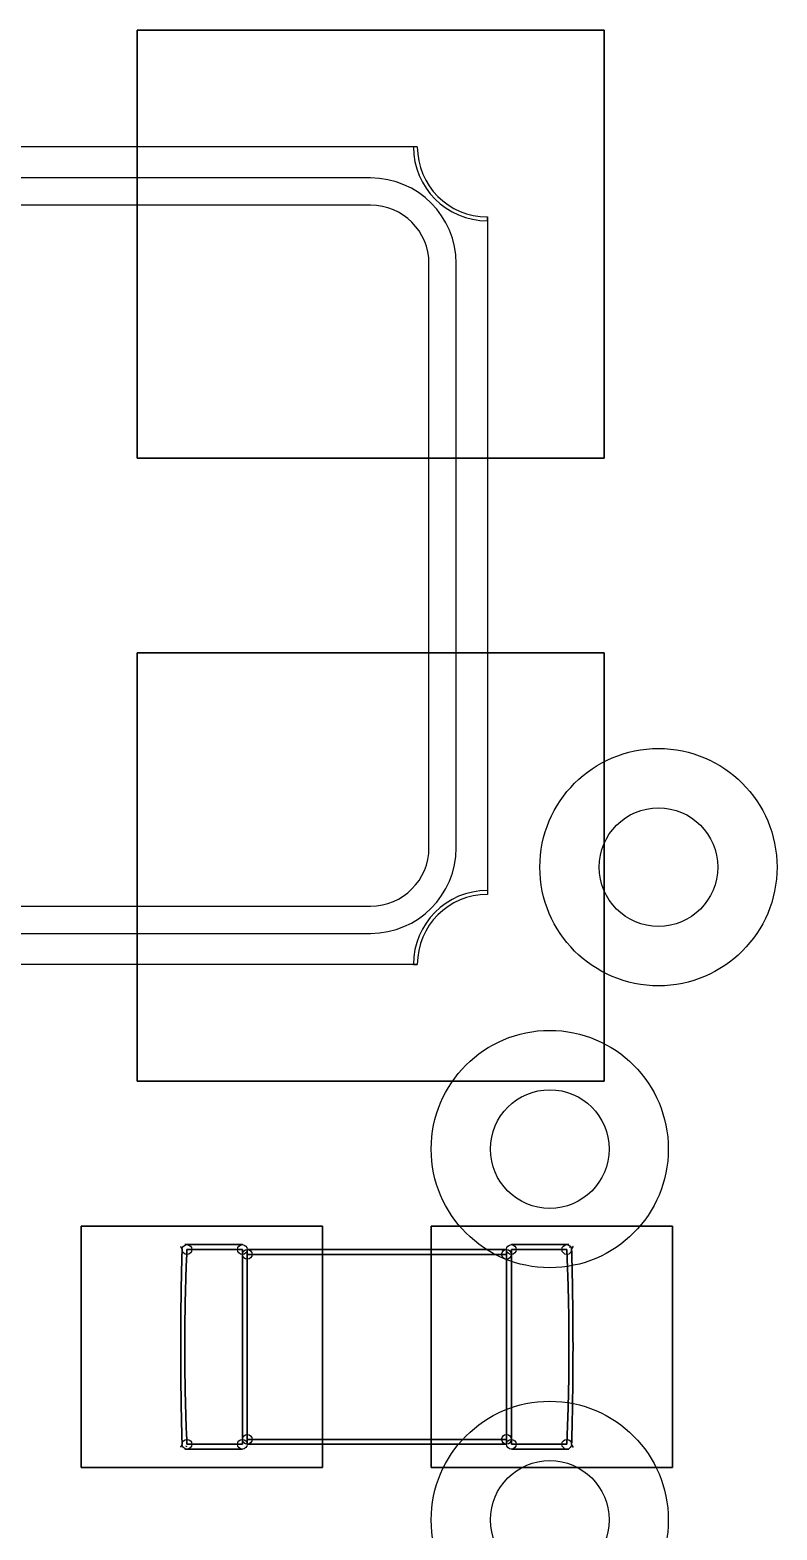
# Model space of a CAD drawing. Extents: x -14 to 27.9, y 0 to 17.8.
# Drawn here: x 21.587 to 23.508, y 11.087 to 14.939 of the extents above; entities that cross this region are included whole.
import ezdxf

# ---------------------------------------------------------------- set-up
doc = ezdxf.new("R2010")
doc.units = 0
doc.layers.add('Feature', color=7, linetype='CONTINUOUS')

msp = doc.modelspace()

# ---------------------------------------------------------------- linework, layer by layer
at = {"layer": 'Feature'}
for p, q in [((21.863, 14.939, 0.000305), (23.063, 14.939, 0.000305)), ((21.863, 13.839, 0.000305), (21.863, 14.939, 0.000305)), ((21.863, 13.839, 0.000305), (21.863, 14.939, 0.000305)), ((21.863, 14.939, 0.001305), (21.863, 13.839, 0.001305)), ((21.863, 14.939, 0.000305), (21.863, 14.939, 0.001305)), ((21.863, 14.939, 0.000305), (23.063, 14.939, 0.000305)), ((21.863, 14.939, 0.000305), (21.863, 14.939, 0.001305)), ((23.063, 14.939, 0.001305), (21.863, 14.939, 0.001305)), ((23.063, 14.939, 0.001305), (21.863, 14.939, 0.001305)), ((21.863, 14.939, 0.001305), (21.863, 13.839, 0.001305)), ((21.863, 13.839, 0.000305), (21.863, 14.939, 0.000305)), ((21.863, 14.939, 0.000305), (23.063, 14.939, 0.000305)), ((23.063, 14.939, 0.000305), (23.063, 13.839, 0.000305)), ((23.063, 14.939, 0.000305), (23.063, 14.939, 0.001305)), ((23.063, 14.939, 0.000305), (23.063, 13.839, 0.000305)), ((23.063, 14.939, 0.000305), (23.063, 14.939, 0.001305)), ((23.063, 13.839, 0.001305), (23.063, 14.939, 0.001305)), ((23.063, 13.839, 0.001305), (23.063, 14.939, 0.001305)), ((23.063, 14.939, 0.000305), (23.063, 13.839, 0.000305)), ((22.583, 14.639), (20.343, 14.639)), ((22.583, 14.639), (20.343, 14.639)), ((22.573, 14.639, 0.35), (20.353, 14.639, 0.35)), ((22.573, 14.639, 0.35), (20.353, 14.639, 0.35)), ((22.573, 14.639, 0.15), (22.573, 14.639, 0.35)), ((22.583, 14.639, 0.15), (22.573, 14.639, 0.15)), ((22.583, 14.639, 0.15), (22.573, 14.639, 0.15)), ((22.573, 14.639, 0.15), (22.573, 14.639, 0.35)), ((22.583, 14.639, 0.15), (22.583, 14.639)), ((22.583, 14.639, 0.15), (22.583, 14.639)), ((22.463, 14.559, 0.45), (20.463, 14.559, 0.45)), ((22.463, 14.559, 0.35), (20.463, 14.559, 0.35)), ((22.463, 14.559, 0.35), (20.463, 14.559, 0.35)), ((22.463, 14.559, 0.45), (20.463, 14.559, 0.45)), ((22.463, 14.559, 0.35), (22.463, 14.559, 0.45)), ((22.463, 14.559, 0.35), (22.463, 14.559, 0.45)), ((22.463, 14.489, 0.45), (20.463, 14.489, 0.45)), ((22.463, 14.489, 0.55), (20.463, 14.489, 0.55)), ((22.463, 14.489, 0.45), (20.463, 14.489, 0.45)), ((22.463, 14.489, 0.55), (20.463, 14.489, 0.55)), ((22.463, 14.489, 0.45), (22.463, 14.489, 0.55)), ((22.463, 14.489, 0.45), (22.463, 14.489, 0.55)), ((22.763, 14.459), (22.763, 12.719)), ((22.763, 14.459, 0.15), (22.763, 14.459)), ((22.763, 14.459), (22.763, 12.719)), ((22.763, 14.459, 0.15), (22.763, 14.459)), ((22.763, 14.449, 0.15), (22.763, 14.459, 0.15)), ((22.763, 14.449, 0.15), (22.763, 14.459, 0.15)), ((22.763, 14.449, 0.35), (22.763, 12.729, 0.35)), ((22.763, 14.449, 0.15), (22.763, 14.449, 0.35)), ((22.763, 14.449, 0.35), (22.763, 12.729, 0.35)), ((22.763, 14.449, 0.15), (22.763, 14.449, 0.35)), ((22.613, 12.839, 0.45), (22.613, 14.339, 0.45)), ((22.613, 14.339, 0.45), (22.613, 14.339, 0.55)), ((22.613, 12.839, 0.55), (22.613, 14.339, 0.55)), ((22.613, 12.839, 0.45), (22.613, 14.339, 0.45)), ((22.613, 14.339, 0.45), (22.613, 14.339, 0.55)), ((22.613, 12.839, 0.55), (22.613, 14.339, 0.55)), ((22.683, 12.839, 0.45), (22.683, 14.339, 0.45)), ((22.683, 12.839, 0.35), (22.683, 14.339, 0.35)), ((22.683, 14.339, 0.35), (22.683, 14.339, 0.45)), ((22.683, 12.839, 0.35), (22.683, 14.339, 0.35)), ((22.683, 14.339, 0.35), (22.683, 14.339, 0.45)), ((22.683, 12.839, 0.45), (22.683, 14.339, 0.45)), ((23.063, 13.839, 0.000305), (21.863, 13.839, 0.000305)), ((23.063, 13.839, 0.000305), (21.863, 13.839, 0.000305)), ((21.863, 13.839, 0.001305), (23.063, 13.839, 0.001305)), ((21.863, 13.839, 0.000305), (21.863, 13.839, 0.001305)), ((21.863, 13.839, 0.000305), (21.863, 13.839, 0.001305)), ((21.863, 13.839, 0.001305), (23.063, 13.839, 0.001305)), ((23.063, 13.839, 0.000305), (21.863, 13.839, 0.000305)), ((23.063, 13.839, 0.000305), (23.063, 13.839, 0.001305)), ((23.063, 13.839, 0.000305), (23.063, 13.839, 0.001305)), ((21.863, 13.339, 0.000305), (23.063, 13.339, 0.000305)), ((21.863, 12.239, 0.000305), (21.863, 13.339, 0.000305)), ((21.863, 12.239, 0.000305), (21.863, 13.339, 0.000305)), ((21.863, 13.339, 0.001305), (21.863, 12.239, 0.001305)), ((21.863, 13.339, 0.000305), (21.863, 13.339, 0.001305)), ((21.863, 13.339, 0.000305), (23.063, 13.339, 0.000305)), ((21.863, 13.339, 0.000305), (21.863, 13.339, 0.001305)), ((23.063, 13.339, 0.001305), (21.863, 13.339, 0.001305)), ((23.063, 13.339, 0.001305), (21.863, 13.339, 0.001305)), ((21.863, 13.339, 0.001305), (21.863, 12.239, 0.001305)), ((21.863, 12.239, 0.000305), (21.863, 13.339, 0.000305)), ((21.863, 13.339, 0.000305), (23.063, 13.339, 0.000305)), ((23.063, 13.339, 0.000305), (23.063, 12.239, 0.000305)), ((23.063, 13.339, 0.000305), (23.063, 13.339, 0.001305)), ((23.063, 13.339, 0.000305), (23.063, 12.239, 0.000305)), ((23.063, 13.339, 0.000305), (23.063, 13.339, 0.001305)), ((23.063, 12.239, 0.001305), (23.063, 13.339, 0.001305)), ((23.063, 12.239, 0.001305), (23.063, 13.339, 0.001305)), ((23.063, 13.339, 0.000305), (23.063, 12.239, 0.000305)), ((22.613, 12.839, 0.45), (22.613, 12.839, 0.55)), ((22.613, 12.839, 0.45), (22.613, 12.839, 0.55)), ((22.683, 12.839, 0.35), (22.683, 12.839, 0.45)), ((22.683, 12.839, 0.35), (22.683, 12.839, 0.45)), ((23.3554, 12.789, -1.96192), (23.3554, 12.789)), ((23.3554, 12.789, -1.96192), (23.3554, 12.789)), ((22.763, 12.729, 0.15), (22.763, 12.729, 0.35)), ((22.763, 12.729, 0.15), (22.763, 12.719, 0.15)), ((22.763, 12.729, 0.15), (22.763, 12.729, 0.35)), ((22.763, 12.729, 0.15), (22.763, 12.719, 0.15)), ((22.763, 12.719, 0.15), (22.763, 12.719)), ((22.763, 12.719, 0.15), (22.763, 12.719)), ((20.463, 12.689, 0.45), (22.463, 12.689, 0.45)), ((20.463, 12.689, 0.55), (22.463, 12.689, 0.55)), ((20.463, 12.689, 0.45), (22.463, 12.689, 0.45)), ((20.463, 12.689, 0.55), (22.463, 12.689, 0.55)), ((22.463, 12.689, 0.45), (22.463, 12.689, 0.55)), ((22.463, 12.689, 0.45), (22.463, 12.689, 0.55)), ((20.463, 12.619, 0.45), (22.463, 12.619, 0.45)), ((20.463, 12.619, 0.35), (22.463, 12.619, 0.35)), ((20.463, 12.619, 0.35), (22.463, 12.619, 0.35)), ((20.463, 12.619, 0.45), (22.463, 12.619, 0.45)), ((22.463, 12.619, 0.35), (22.463, 12.619, 0.45)), ((22.463, 12.619, 0.35), (22.463, 12.619, 0.45)), ((22.583, 12.539), (20.343, 12.539)), ((22.583, 12.539), (20.343, 12.539)), ((22.573, 12.539, 0.35), (20.353, 12.539, 0.35)), ((22.573, 12.539, 0.35), (20.353, 12.539, 0.35)), ((22.573, 12.539, 0.15), (22.573, 12.539, 0.35)), ((22.573, 12.539, 0.15), (22.583, 12.539, 0.15)), ((22.573, 12.539, 0.15), (22.573, 12.539, 0.35)), ((22.573, 12.539, 0.15), (22.583, 12.539, 0.15)), ((22.583, 12.539, 0.15), (22.583, 12.539)), ((22.583, 12.539, 0.15), (22.583, 12.539)), ((23.063, 12.239, 0.000305), (21.863, 12.239, 0.000305)), ((23.063, 12.239, 0.000305), (21.863, 12.239, 0.000305)), ((21.863, 12.239, 0.001305), (23.063, 12.239, 0.001305)), ((21.863, 12.239, 0.000305), (21.863, 12.239, 0.001305)), ((21.863, 12.239, 0.000305), (21.863, 12.239, 0.001305)), ((21.863, 12.239, 0.001305), (23.063, 12.239, 0.001305)), ((23.063, 12.239, 0.000305), (21.863, 12.239, 0.000305)), ((23.063, 12.239, 0.000305), (23.063, 12.239, 0.001305)), ((23.063, 12.239, 0.000305), (23.063, 12.239, 0.001305)), ((23.0759, 12.065, -1.96192), (23.0759, 12.065)), ((23.0759, 12.065, -1.96192), (23.0759, 12.065)), ((21.719, 11.867, 0.000305), (22.339, 11.867, 0.000305)), ((21.719, 11.247, 0.000305), (21.719, 11.867, 0.000305)), ((21.719, 11.247, 0.000305), (21.719, 11.867, 0.000305)), ((21.719, 11.867, 0.001305), (21.719, 11.247, 0.001305)), ((21.719, 11.867, 0.000305), (21.719, 11.867, 0.001305)), ((21.719, 11.867, 0.000305), (22.339, 11.867, 0.000305)), ((21.719, 11.867, 0.000305), (21.719, 11.867, 0.001305)), ((22.339, 11.867, 0.001305), (21.719, 11.867, 0.001305)), ((22.339, 11.867, 0.001305), (21.719, 11.867, 0.001305)), ((21.719, 11.867, 0.001305), (21.719, 11.247, 0.001305)), ((21.719, 11.247, 0.000305), (21.719, 11.867, 0.000305)), ((21.719, 11.867, 0.000305), (22.339, 11.867, 0.000305)), ((22.339, 11.867, 0.000305), (22.339, 11.247, 0.000305)), ((22.339, 11.867, 0.000305), (22.339, 11.867, 0.001305)), ((22.339, 11.867, 0.000305), (22.339, 11.247, 0.000305)), ((22.339, 11.867, 0.000305), (22.339, 11.867, 0.001305)), ((22.339, 11.247, 0.001305), (22.339, 11.867, 0.001305)), ((22.339, 11.247, 0.001305), (22.339, 11.867, 0.001305)), ((22.339, 11.867, 0.000305), (22.339, 11.247, 0.000305)), ((22.619, 11.867, 0.000305), (23.239, 11.867, 0.000305)), ((22.619, 11.247, 0.000305), (22.619, 11.867, 0.000305)), ((22.619, 11.247, 0.000305), (22.619, 11.867, 0.000305)), ((22.619, 11.867, 0.001305), (22.619, 11.247, 0.001305)), ((22.619, 11.867, 0.000305), (22.619, 11.867, 0.001305)), ((22.619, 11.867, 0.000305), (23.239, 11.867, 0.000305)), ((22.619, 11.867, 0.000305), (22.619, 11.867, 0.001305)), ((23.239, 11.867, 0.001305), (22.619, 11.867, 0.001305)), ((23.239, 11.867, 0.001305), (22.619, 11.867, 0.001305)), ((22.619, 11.867, 0.001305), (22.619, 11.247, 0.001305)), ((22.619, 11.247, 0.000305), (22.619, 11.867, 0.000305)), ((22.619, 11.867, 0.000305), (23.239, 11.867, 0.000305)), ((23.239, 11.867, 0.000305), (23.239, 11.247, 0.000305)), ((23.239, 11.867, 0.000305), (23.239, 11.867, 0.001305)), ((23.239, 11.867, 0.000305), (23.239, 11.247, 0.000305)), ((23.239, 11.867, 0.000305), (23.239, 11.867, 0.001305)), ((23.239, 11.247, 0.001305), (23.239, 11.867, 0.001305)), ((23.239, 11.247, 0.001305), (23.239, 11.867, 0.001305)), ((23.239, 11.867, 0.000305), (23.239, 11.247, 0.000305)), ((21.9907, 11.8195, 0.5), (22.1332, 11.8195, 0.5)), ((22.1332, 11.8195), (21.9907, 11.8195)), ((21.9907, 11.8195, 0.5), (22.1332, 11.8195, 0.5)), ((22.1332, 11.8195), (21.9907, 11.8195)), ((21.9907, 11.807, -0.0125), (22.1332, 11.807, -0.0125)), ((22.1332, 11.807, 0.5125), (21.9907, 11.807, 0.5125)), ((22.1332, 11.807, 0.5125), (21.9907, 11.807, 0.5125)), ((21.9907, 11.807, -0.0125), (22.1332, 11.807, -0.0125)), ((22.1332, 11.8195, 0.5), (22.1332, 11.8195)), ((22.1332, 11.8195, 0.5), (22.1332, 11.8195)), ((22.1332, 11.807, -0.0125), (22.1332, 11.307, -0.0125)), ((22.1332, 11.307, 0.5125), (22.1332, 11.807, 0.5125)), ((22.1332, 11.307, 0.5125), (22.1332, 11.807, 0.5125)), ((22.1332, 11.807, -0.0125), (22.1332, 11.307, -0.0125)), ((22.1457, 11.807, 0.4875), (22.1457, 11.807, 0.0125)), ((22.8123, 11.807, 0.0125), (22.1457, 11.807, 0.0125)), ((22.1457, 11.807, 0.4875), (22.1457, 11.807, 0.0125)), ((22.1457, 11.807, 0.4875), (22.8123, 11.807, 0.4875)), ((22.8123, 11.807, 0.0125), (22.1457, 11.807, 0.0125)), ((22.1457, 11.807, 0.4875), (22.8123, 11.807, 0.4875)), ((22.1457, 11.307), (22.1457, 11.807)), ((22.1457, 11.807), (22.1457, 11.807, 0.5)), ((22.1457, 11.807, 0.5), (22.1457, 11.307, 0.5)), ((22.1457, 11.807, 0.5), (22.1457, 11.307, 0.5)), ((22.1457, 11.807), (22.1457, 11.807, 0.5)), ((22.1457, 11.307), (22.1457, 11.807)), ((22.1457, 11.7945), (22.1457, 11.3195)), ((22.1457, 11.7945, 0.5), (22.1457, 11.3195, 0.5)), ((22.1457, 11.7945, 0.5), (22.1457, 11.3195, 0.5)), ((22.8123, 11.7945, 0.5), (22.1457, 11.7945, 0.5)), ((22.1457, 11.7945), (22.1457, 11.3195)), ((22.1457, 11.7945), (22.8123, 11.7945)), ((22.1457, 11.7945), (22.8123, 11.7945)), ((22.8123, 11.7945, 0.5), (22.1457, 11.7945, 0.5)), ((22.8123, 11.807, 0.4875), (22.8123, 11.807, 0.0125)), ((22.8123, 11.807, 0.4875), (22.8123, 11.807, 0.0125)), ((22.8123, 11.807, 0.5), (22.8123, 11.307, 0.5)), ((22.8123, 11.807), (22.8123, 11.807, 0.5)), ((22.8123, 11.307), (22.8123, 11.807)), ((22.8123, 11.807, 0.5), (22.8123, 11.307, 0.5)), ((22.8123, 11.807), (22.8123, 11.807, 0.5)), ((22.8123, 11.307), (22.8123, 11.807)), ((22.8123, 11.3195), (22.8123, 11.7945)), ((22.8123, 11.3195, 0.5), (22.8123, 11.7945, 0.5)), ((22.8123, 11.3195, 0.5), (22.8123, 11.7945, 0.5)), ((22.8123, 11.3195), (22.8123, 11.7945)), ((22.8248, 11.8195), (22.9673, 11.8195)), ((22.8248, 11.8195, 0.5), (22.8248, 11.8195)), ((22.9673, 11.8195, 0.5), (22.8248, 11.8195, 0.5)), ((22.8248, 11.8195, 0.5), (22.8248, 11.8195)), ((22.9673, 11.8195, 0.5), (22.8248, 11.8195, 0.5)), ((22.8248, 11.8195), (22.9673, 11.8195)), ((22.8248, 11.807, -0.0125), (22.8248, 11.307, -0.0125)), ((22.9673, 11.807, -0.0125), (22.8248, 11.807, -0.0125)), ((22.8248, 11.807, 0.5125), (22.9673, 11.807, 0.5125)), ((22.8248, 11.307, 0.5125), (22.8248, 11.807, 0.5125)), ((22.8248, 11.307, 0.5125), (22.8248, 11.807, 0.5125)), ((22.8248, 11.807, 0.5125), (22.9673, 11.807, 0.5125)), ((22.8248, 11.807, -0.0125), (22.8248, 11.307, -0.0125)), ((22.9673, 11.807, -0.0125), (22.8248, 11.807, -0.0125)), ((22.1332, 11.307, -0.0125), (21.9907, 11.307, -0.0125)), ((21.9907, 11.307, 0.5125), (22.1332, 11.307, 0.5125)), ((21.9907, 11.307, 0.5125), (22.1332, 11.307, 0.5125)), ((22.1332, 11.307, -0.0125), (21.9907, 11.307, -0.0125)), ((21.9907, 11.2945), (22.1332, 11.2945)), ((22.1332, 11.2945, 0.5), (21.9907, 11.2945, 0.5)), ((22.1332, 11.2945, 0.5), (21.9907, 11.2945, 0.5)), ((21.9907, 11.2945), (22.1332, 11.2945)), ((22.1332, 11.2945), (22.1332, 11.2945, 0.5)), ((22.1332, 11.2945), (22.1332, 11.2945, 0.5)), ((22.1457, 11.3195, 0.5), (22.8123, 11.3195, 0.5)), ((22.8123, 11.3195), (22.1457, 11.3195)), ((22.8123, 11.3195), (22.1457, 11.3195)), ((22.1457, 11.3195, 0.5), (22.8123, 11.3195, 0.5)), ((22.1457, 11.307, 0.4875), (22.1457, 11.307, 0.0125)), ((22.1457, 11.307, 0.4875), (22.1457, 11.307, 0.0125)), ((22.1457, 11.307, 0.0125), (22.8123, 11.307, 0.0125)), ((22.8123, 11.307, 0.4875), (22.1457, 11.307, 0.4875)), ((22.1457, 11.307, 0.0125), (22.8123, 11.307, 0.0125)), ((22.8123, 11.307, 0.4875), (22.1457, 11.307, 0.4875)), ((22.1457, 11.307, 0.5), (22.1457, 11.307)), ((22.1457, 11.307, 0.5), (22.1457, 11.307)), ((22.8123, 11.307, 0.4875), (22.8123, 11.307, 0.0125)), ((22.8123, 11.307, 0.4875), (22.8123, 11.307, 0.0125)), ((22.8123, 11.307, 0.5), (22.8123, 11.307)), ((22.8123, 11.307, 0.5), (22.8123, 11.307)), ((22.8248, 11.307, -0.0125), (22.9673, 11.307, -0.0125)), ((22.9673, 11.307, 0.5125), (22.8248, 11.307, 0.5125)), ((22.9673, 11.307, 0.5125), (22.8248, 11.307, 0.5125)), ((22.8248, 11.307, -0.0125), (22.9673, 11.307, -0.0125)), ((22.8248, 11.2945, 0.5), (22.9673, 11.2945, 0.5)), ((22.8248, 11.2945), (22.8248, 11.2945, 0.5)), ((22.9673, 11.2945), (22.8248, 11.2945)), ((22.8248, 11.2945, 0.5), (22.9673, 11.2945, 0.5)), ((22.8248, 11.2945), (22.8248, 11.2945, 0.5)), ((22.9673, 11.2945), (22.8248, 11.2945)), ((22.339, 11.247, 0.000305), (21.719, 11.247, 0.000305)), ((21.719, 11.247, 0.000305), (21.719, 11.247, 0.001305)), ((22.339, 11.247, 0.000305), (21.719, 11.247, 0.000305)), ((21.719, 11.247, 0.001305), (22.339, 11.247, 0.001305)), ((21.719, 11.247, 0.000305), (21.719, 11.247, 0.001305)), ((21.719, 11.247, 0.001305), (22.339, 11.247, 0.001305)), ((22.339, 11.247, 0.000305), (21.719, 11.247, 0.000305)), ((22.339, 11.247, 0.000305), (22.339, 11.247, 0.001305)), ((22.339, 11.247, 0.000305), (22.339, 11.247, 0.001305)), ((23.239, 11.247, 0.000305), (22.619, 11.247, 0.000305)), ((22.619, 11.247, 0.000305), (22.619, 11.247, 0.001305)), ((23.239, 11.247, 0.000305), (22.619, 11.247, 0.000305)), ((22.619, 11.247, 0.001305), (23.239, 11.247, 0.001305)), ((22.619, 11.247, 0.000305), (22.619, 11.247, 0.001305)), ((22.619, 11.247, 0.001305), (23.239, 11.247, 0.001305)), ((23.239, 11.247, 0.000305), (22.619, 11.247, 0.000305)), ((23.239, 11.247, 0.000305), (23.239, 11.247, 0.001305)), ((23.239, 11.247, 0.000305), (23.239, 11.247, 0.001305)), ((23.0759, 11.1125, -1.96192), (23.0759, 11.1125)), ((23.0759, 11.1125, -1.96192), (23.0759, 11.1125))]:
    msp.add_line(p, q, dxfattribs=at)
for centre, radius in [((23.203, 12.789), 0.3048), ((23.203, 12.789), 0.1524), ((23.203, 12.789), 0.1524), ((23.203, 12.789), 0.1524), ((23.203, 12.789), 0.1524), ((22.9235, 12.065), 0.3048), ((22.9235, 12.065), 0.1524), ((22.9235, 12.065), 0.1524), ((22.9235, 12.065), 0.1524), ((22.9235, 12.065), 0.1524), ((21.9907, 11.807), 0.0125), ((21.9907, 11.807), 0.0125), ((21.9907, 11.807), 0.0125), ((21.9907, 11.807), 0.0125), ((21.9907, 11.807), 0.0125), ((21.9907, 11.807), 0.0125), ((21.9907, 11.807), 0.0125), ((21.9907, 11.807), 0.0125), ((21.9907, 11.807), 0.0125), ((21.9907, 11.807), 0.0125), ((21.9907, 11.807), 0.0125), ((21.9907, 11.807), 0.0125), ((22.1332, 11.807), 0.0125), ((22.1332, 11.807), 0.0125), ((22.1332, 11.807), 0.0125), ((22.1332, 11.807), 0.0125), ((22.1332, 11.807), 0.0125), ((22.1332, 11.807), 0.0125), ((22.1332, 11.807), 0.0125), ((22.1332, 11.807), 0.0125), ((22.1332, 11.807), 0.0125), ((22.1332, 11.807), 0.0125), ((22.1332, 11.807), 0.0125), ((22.1332, 11.807), 0.0125), ((22.1457, 11.7945), 0.0125), ((22.1457, 11.7945), 0.0125), ((22.1457, 11.7945), 0.0125), ((22.1457, 11.7945), 0.0125), ((22.8123, 11.7945), 0.0125), ((22.8123, 11.7945), 0.0125), ((22.8123, 11.7945), 0.0125), ((22.8123, 11.7945), 0.0125), ((22.8248, 11.807), 0.0125), ((22.8248, 11.807), 0.0125), ((22.8248, 11.807), 0.0125), ((22.8248, 11.807), 0.0125), ((22.8248, 11.807), 0.0125), ((22.8248, 11.807), 0.0125), ((22.8248, 11.807), 0.0125), ((22.8248, 11.807), 0.0125), ((22.8248, 11.807), 0.0125), ((22.8248, 11.807), 0.0125), ((22.8248, 11.807), 0.0125), ((22.8248, 11.807), 0.0125), ((22.9673, 11.807), 0.0125), ((22.9673, 11.807), 0.0125), ((22.9673, 11.807), 0.0125), ((22.9673, 11.807), 0.0125), ((22.9673, 11.807), 0.0125), ((22.9673, 11.807), 0.0125), ((22.9673, 11.807), 0.0125), ((22.9673, 11.807), 0.0125), ((22.9673, 11.807), 0.0125), ((22.9673, 11.807), 0.0125), ((22.9673, 11.807), 0.0125), ((22.9673, 11.807), 0.0125), ((22.9235, 11.1125), 0.3048), ((22.1457, 11.3195), 0.0125), ((22.1457, 11.3195), 0.0125), ((22.1457, 11.3195), 0.0125), ((22.1457, 11.3195), 0.0125), ((22.8123, 11.3195), 0.0125), ((22.8123, 11.3195), 0.0125), ((22.8123, 11.3195), 0.0125), ((22.8123, 11.3195), 0.0125), ((21.9907, 11.307), 0.0125), ((21.9907, 11.307), 0.0125), ((21.9907, 11.307), 0.0125), ((21.9907, 11.307), 0.0125), ((21.9907, 11.307), 0.0125), ((21.9907, 11.307), 0.0125), ((21.9907, 11.307), 0.0125), ((21.9907, 11.307), 0.0125), ((21.9907, 11.307), 0.0125), ((21.9907, 11.307), 0.0125), ((21.9907, 11.307), 0.0125), ((21.9907, 11.307), 0.0125), ((22.1332, 11.307), 0.0125), ((22.1332, 11.307), 0.0125), ((22.1332, 11.307), 0.0125), ((22.1332, 11.307), 0.0125), ((22.1332, 11.307), 0.0125), ((22.1332, 11.307), 0.0125), ((22.1332, 11.307), 0.0125), ((22.1332, 11.307), 0.0125), ((22.1332, 11.307), 0.0125), ((22.1332, 11.307), 0.0125), ((22.1332, 11.307), 0.0125), ((22.1332, 11.307), 0.0125), ((22.8248, 11.307), 0.0125), ((22.8248, 11.307), 0.0125), ((22.8248, 11.307), 0.0125), ((22.8248, 11.307), 0.0125), ((22.8248, 11.307), 0.0125), ((22.8248, 11.307), 0.0125), ((22.8248, 11.307), 0.0125), ((22.8248, 11.307), 0.0125), ((22.8248, 11.307), 0.0125), ((22.8248, 11.307), 0.0125), ((22.8248, 11.307), 0.0125), ((22.8248, 11.307), 0.0125), ((22.9673, 11.307), 0.0125), ((22.9673, 11.307), 0.0125), ((22.9673, 11.307), 0.0125), ((22.9673, 11.307), 0.0125), ((22.9673, 11.307), 0.0125), ((22.9673, 11.307), 0.0125), ((22.9673, 11.307), 0.0125), ((22.9673, 11.307), 0.0125), ((22.9673, 11.307), 0.0125), ((22.9673, 11.307), 0.0125), ((22.9673, 11.307), 0.0125), ((22.9673, 11.307), 0.0125), ((22.9235, 11.1125), 0.1524), ((22.9235, 11.1125), 0.1524), ((22.9235, 11.1125), 0.1524), ((22.9235, 11.1125), 0.1524)]:
    msp.add_circle(centre, radius, dxfattribs=at)
for centre, radius, start, end in [((22.763, 14.639, 0.35), 0.19, 180, -90), ((22.763, 14.639, 0.15), 0.19, 180, -90), ((22.763, 14.639, 0.15), 0.19, 180, -90), ((22.763, 14.639, 0.35), 0.19, 180, -90), ((22.763, 14.639), 0.18, 180, -90), ((22.763, 14.639), 0.18, 180, -90), ((22.763, 14.639, 0.15), 0.18, 180, -90), ((22.763, 14.639, 0.15), 0.18, 180, -90), ((22.463, 14.339, 0.45), 0.22, 0, 90), ((22.463, 14.339, 0.35), 0.22, 0, 90), ((22.463, 14.339, 0.35), 0.22, 0, 90), ((22.463, 14.339, 0.45), 0.22, 0, 90), ((22.463, 14.339, 0.45), 0.15, 0, 90), ((22.463, 14.339, 0.55), 0.15, 0, 90), ((22.463, 14.339, 0.45), 0.15, 0, 90), ((22.463, 14.339, 0.55), 0.15, 0, 90), ((22.463, 12.839, 0.45), 0.22, -90, 0), ((22.463, 12.839, 0.45), 0.15, -90, 0), ((22.463, 12.839, 0.55), 0.15, -90, 0), ((22.463, 12.839, 0.45), 0.15, -90, 0), ((22.463, 12.839, 0.55), 0.15, -90, 0), ((22.463, 12.839, 0.35), 0.22, -90, 0), ((22.463, 12.839, 0.35), 0.22, -90, 0), ((22.463, 12.839, 0.45), 0.22, -90, 0), ((22.763, 12.539, 0.35), 0.19, 90, 180), ((22.763, 12.539, 0.15), 0.19, 90, 180), ((22.763, 12.539, 0.35), 0.19, 90, 180), ((22.763, 12.539, 0.15), 0.19, 90, 180), ((22.763, 12.539), 0.18, 90, 180), ((22.763, 12.539, 0.15), 0.18, 90, 180), ((22.763, 12.539), 0.18, 90, 180), ((22.763, 12.539, 0.15), 0.18, 90, 180), ((22.9673, 11.807, 0.5), 0.010206, 27.9347, 45), ((22.9673, 11.807, 0.5), 0.010206, 27.9347, 45), ((22.9673, 11.807, 0.5), 0.012477, 3.46194, 27.9347), ((22.9673, 11.807, 0.5), 0.012477, 3.46194, 27.9347), ((21.9907, 11.307), 0.00559, -135, -90), ((21.9907, 11.307), 0.00559, -135, -90), ((21.9907, 11.307), 0, -90, 0), ((21.9907, 11.307), 0, -90, 0)]:
    msp.add_arc(centre, radius, start, end, dxfattribs=at)
for points in [[(21.9783, 11.8078, 0.500753), (21.9712, 11.8213, 0.25), (21.9783, 11.8078, -0.000753)], [(21.9783, 11.8078, 0.500753), (21.9712, 11.8213, 0.25), (21.9783, 11.8078, -0.000753)], [(21.9783, 11.3062, 0.500753), (21.9712, 11.557, 0.514282), (21.9783, 11.8078, 0.500753)], [(21.9783, 11.8078, -0.000753), (21.9712, 11.557, -0.014282), (21.9783, 11.3062, -0.000753)], [(21.9783, 11.3062, 0.500753), (21.9712, 11.557, 0.514282), (21.9783, 11.8078, 0.500753)], [(21.9783, 11.8078, -0.000753), (21.9712, 11.557, -0.014282), (21.9783, 11.3062, -0.000753)], [(21.9907, 11.8195), (21.9794, 11.8195, 0.250005), (21.9907, 11.8195, 0.5)], [(21.9907, 11.8195), (21.9794, 11.8195, 0.250005), (21.9907, 11.8195, 0.5)], [(21.9907, 11.307, -0.0125), (21.9794, 11.557, -0.0125), (21.9907, 11.807, -0.0125)], [(21.9907, 11.807, 0.5125), (21.9794, 11.557, 0.5125), (21.9907, 11.307, 0.5125)], [(21.9907, 11.807, 0.5125), (21.9794, 11.557, 0.5125), (21.9907, 11.307, 0.5125)], [(21.9907, 11.307, -0.0125), (21.9794, 11.557, -0.0125), (21.9907, 11.807, -0.0125)], [(22.9673, 11.8195), (22.9786, 11.8195, 0.250005), (22.9673, 11.8195, 0.5)], [(22.9673, 11.8195), (22.9786, 11.8195, 0.250005), (22.9673, 11.8195, 0.5)], [(22.9673, 11.307, -0.0125), (22.9786, 11.557, -0.0125), (22.9673, 11.807, -0.0125)], [(22.9673, 11.807, 0.5125), (22.9786, 11.557, 0.5125), (22.9673, 11.307, 0.5125)], [(22.9673, 11.807, 0.5125), (22.9786, 11.557, 0.5125), (22.9673, 11.307, 0.5125)], [(22.9673, 11.307, -0.0125), (22.9786, 11.557, -0.0125), (22.9673, 11.807, -0.0125)], [(22.9797, 11.8078, 0.500753), (22.9868, 11.8213, 0.25), (22.9797, 11.8078, -0.000753)], [(22.9797, 11.8078, 0.500753), (22.9868, 11.8213, 0.25), (22.9797, 11.8078, -0.000753)], [(22.9797, 11.3062, 0.500753), (22.9868, 11.557, 0.514282), (22.9797, 11.8078, 0.500753)], [(22.9797, 11.8078, -0.000753), (22.9868, 11.557, -0.014282), (22.9797, 11.3062, -0.000753)], [(22.9797, 11.3062, 0.500753), (22.9868, 11.557, 0.514282), (22.9797, 11.8078, 0.500753)], [(22.9797, 11.8078, -0.000753), (22.9868, 11.557, -0.014282), (22.9797, 11.3062, -0.000753)], [(21.9783, 11.3062, -0.000753), (21.9712, 11.2927, 0.25), (21.9783, 11.3062, 0.500753)], [(21.9783, 11.3062, -0.000753), (21.9712, 11.2927, 0.25), (21.9783, 11.3062, 0.500753)], [(21.9907, 11.2945, 0.5), (21.9794, 11.2945, 0.249995), (21.9907, 11.2945)], [(21.9907, 11.2945, 0.5), (21.9794, 11.2945, 0.249995), (21.9907, 11.2945)], [(22.9673, 11.2945, 0.5), (22.9786, 11.2945, 0.249995), (22.9673, 11.2945)], [(22.9673, 11.2945, 0.5), (22.9786, 11.2945, 0.249995), (22.9673, 11.2945)], [(22.9797, 11.3062, -0.000753), (22.9868, 11.2927, 0.25), (22.9797, 11.3062, 0.500753)], [(22.9797, 11.3062, -0.000753), (22.9868, 11.2927, 0.25), (22.9797, 11.3062, 0.500753)]]:
    msp.add_open_spline(points, degree=2, dxfattribs=at)

doc.saveas('drawing.dxf')
